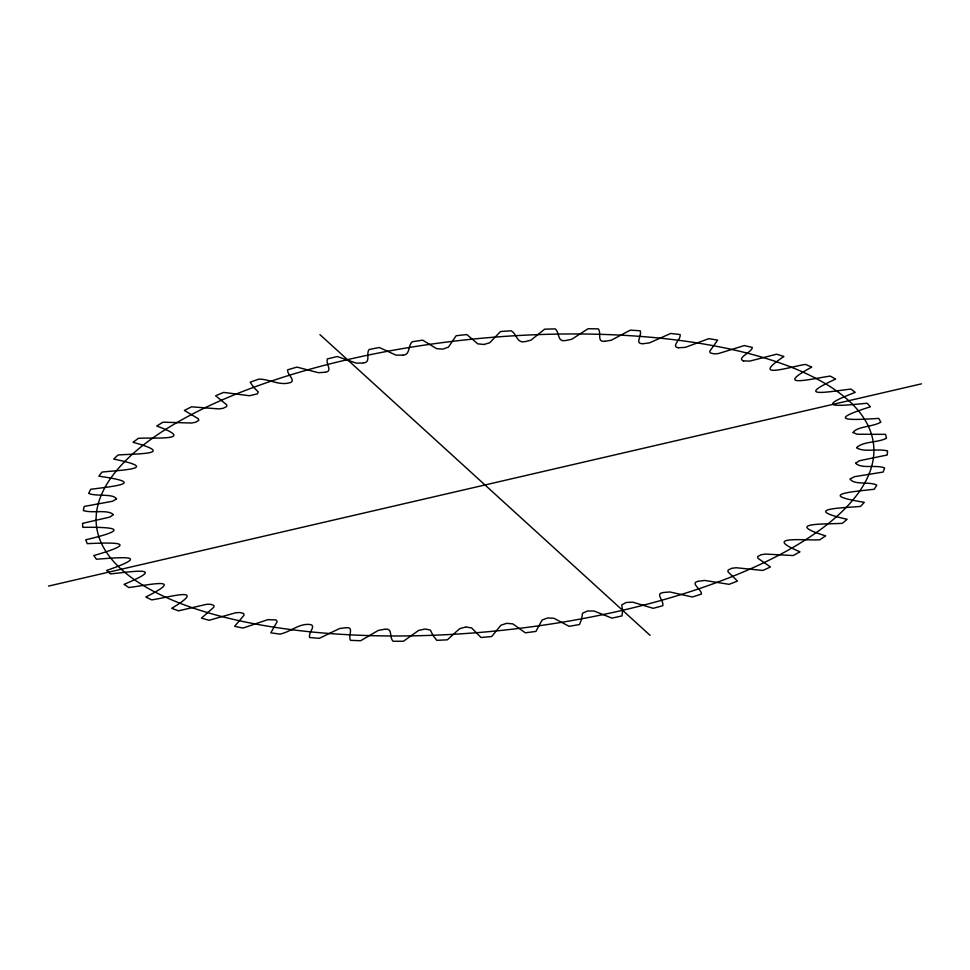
<?xml version="1.0" encoding="UTF-8"?>
<svg xmlns="http://www.w3.org/2000/svg" width="970" height="970" viewBox="0 0 970 970"><rect width="100%" height="100%" fill="white"/><g stroke="black" fill="none" stroke-linecap="round" stroke-linejoin="round"><path stroke-width="1.45" d="M113.26 514.621C107.937 509.141 92.029 513.542 83.335 510.547A404.381 151.49 -5.9 0 1 84.184 506.449L112.484 501.26L116.473 498.944M113.26 514.718L109.865 517.083L82.523 523.351A404.381 151.49 -5.9 0 0 82.85 527.353C120.389 526.819 127.058 530.117 85.748 539.781A404.381 151.49 -5.9 0 0 87.251 543.649C118.643 542.194 138.71 542.594 93.811 555.555A404.381 151.49 -5.9 0 0 96.466 559.229C122.947 557.216 152.302 554.585 106.627 570.469A404.381 151.49 -5.9 0 0 110.41 573.913C132.599 571.633 168.61 565.813 124.039 584.352A404.381 151.49 -5.9 0 0 128.901 587.517C146.967 585.346 187.913 575.938 145.827 597.011A404.381 151.49 -5.9 0 0 151.708 599.872C167.01 597.762 209.884 585.274 171.738 608.323A404.381 151.49 -5.9 0 0 178.565 610.833L206.477 604.334L210.635 604.286L214.03 605.535L213.8 607.244L201.457 618.132A404.381 151.49 -5.9 0 0 209.132 620.266L235.722 612.749L239.942 612.519L243.761 613.586L243.991 615.295L234.607 626.329A404.381 151.49 -5.9 0 0 243.058 628.051L267.878 619.648L276.159 619.939L277.177 621.661L270.8 632.816A404.381 151.49 -5.9 0 0 279.918 634.113C290.018 632.173 298.566 623.649 309.115 624.425C317.505 624.765 307.987 632.561 309.588 637.496A404.381 151.49 -5.9 0 0 319.275 638.345L339.524 628.548L345.999 627.675M855.661 463.272C861.542 469.14 876.225 464.497 884.591 467.916A404.381 151.49 -5.9 0 1 883.161 472.05L854.509 476.682L850.266 478.877M855.673 463.187L859.287 460.762L887.259 454.991A404.381 151.49 -5.9 0 0 887.514 450.929C878.262 448.31 863.239 452.65 856.668 447.703M116.521 498.81C112.799 493.257 96.442 496.761 88.694 493.427A404.381 151.49 -5.9 0 1 90.707 489.28C116.182 486.043 146.894 482.89 98.867 476.209A404.381 151.49 -5.9 0 1 102.032 472.075C123.542 469.856 160.935 468.643 113.732 459.089A404.381 151.49 -5.9 0 1 117.988 455.015C135.715 453.524 178.177 454.736 133.096 442.296A404.381 151.49 -5.9 0 1 138.407 438.319C153.478 437.3 198.11 441.18 156.74 426.012A404.381 151.49 -5.9 0 1 163.033 422.192L191.551 423.017L195.649 422.241L198.777 420.337L198.28 418.7L184.361 410.443A404.381 151.49 -5.9 0 1 191.563 406.818L218.941 408.916L223.136 408.309L226.713 406.503L226.737 404.854L215.631 395.784A404.381 151.49 -5.9 0 1 223.658 392.401L249.448 395.736L257.414 393.881L258.287 391.941L253.619 387.285L250.175 382.204A404.381 151.49 -5.9 0 1 258.929 379.112C268.981 379.064 278.742 385.393 288.72 382.992C297.56 381.404 287.096 375.123 287.556 369.861A404.381 151.49 -5.9 0 1 296.941 367.096L318.366 372.686L324.865 372.31M850.156 479.107C853.891 485.242 869.653 481.314 876.807 485.121A404.381 151.49 -5.9 0 1 874.225 489.268C850.217 491.887 816.837 494.688 864.27 502.314A404.381 151.49 -5.9 0 1 860.56 506.425C840.238 508.122 801.244 508.765 847.137 519.289A404.381 151.49 -5.9 0 1 842.348 523.327C825.385 524.406 782.487 522.466 825.603 535.864A404.381 151.49 -5.9 0 1 819.783 539.769C806.07 540.799 760.335 535.197 799.935 551.809A404.381 151.49 -5.9 0 1 793.169 555.543L765.294 554.076L761.026 554.767L757.667 556.622L757.922 558.296L770.447 566.953A404.381 151.49 -5.9 0 1 762.808 570.457L736.133 567.741L731.913 568.262L728.167 569.96L727.888 571.718L737.479 581.091A404.381 151.49 -5.9 0 1 729.076 584.328L704.681 580.436L698.085 581.26M697.6 581.442C690.131 583.297 701.455 589.117 701.468 594.064A404.381 151.49 -5.9 0 1 692.374 596.999L669.797 591.955L663.274 592.512M662.862 592.634C654.98 593.652 664.026 600.478 662.813 605.716A404.381 151.49 -5.9 0 1 653.162 608.311L632.779 602.176L626.293 602.467L621.758 604.856L622.582 610.518L622 615.901A404.381 151.49 -5.9 0 1 611.912 618.12L594.04 610.991L587.59 610.979L582.509 613.222L581.66 619.042L579.539 624.498A404.381 151.49 -5.9 0 1 569.123 626.329L553.821 618.242L547.65 617.975L542.121 619.988L535.913 631.409A404.381 151.49 -5.9 0 1 525.303 632.804L512.851 623.892L506.958 623.346M324.974 372.274C333.328 371.425 325.52 364.029 327.351 358.936A404.381 151.49 -5.9 0 1 337.233 356.524L356.354 363.156L362.756 363.059M48.5 586.098L921.5 383.841M363.423 362.901C371.037 362.513 365.823 353.88 369.049 349.527A404.381 151.49 -5.9 0 1 379.318 347.502L395.978 355.141L402.708 355.178M402.829 355.166C410.358 355.153 407.861 345.684 412.165 341.767A404.381 151.49 -5.9 0 1 422.69 340.155L436.524 348.642L442.393 349.103M443.338 348.982L448.467 347.066L456.155 335.741A404.381 151.49 -5.9 0 1 466.825 334.553L477.798 343.853L483.994 344.483M506.486 623.395L500.957 625.201L491.681 636.526A404.381 151.49 -5.9 0 1 480.999 637.496L471.59 627.893L466.109 627.032M484.115 344.471L489.765 342.737L500.496 331.534A404.381 151.49 -5.9 0 1 511.166 330.794C516.537 333.547 516.925 343.283 524.321 341.695M465.515 627.069L459.586 628.718L447.364 639.812A404.381 151.49 -5.9 0 1 436.742 640.333L433.008 635.508L430.425 630.124L425.248 629.009L418.64 630.403L403.508 641.218A404.381 151.49 -5.9 0 1 393.068 641.279C388.909 636.938 393.02 628.002 385.236 629.239M525.025 341.658L531.002 340.143L544.655 329.182A404.381 151.49 -5.9 0 1 555.204 328.891C559.581 332.213 557.338 341.949 564.758 340.591M565.449 340.591L571.682 339.294L588.087 328.721A404.381 151.49 -5.9 0 1 598.381 328.891C601.606 333.183 596.598 342.458 604.783 341.27M384.787 629.227L378.349 630.391L360.634 640.734A404.381 151.49 -5.9 0 1 350.522 640.333C347.709 635.544 354.389 626.984 346.435 627.711M604.904 341.27L611.306 340.228L630.27 330.164A404.381 151.49 -5.9 0 1 640.176 330.782C642.249 335.608 634.259 344.011 642.783 343.683M643.001 343.707L649.391 342.907L670.682 333.474A404.381 151.49 -5.9 0 1 680.103 334.553C681.279 339.464 670.5 346.654 678.37 347.745M678.466 347.757L685.39 347.345L708.852 338.639A404.381 151.49 -5.9 0 1 717.654 340.143L709.737 351.273L710.307 352.947L714.272 353.88L718.503 353.553L744.293 345.562A404.381 151.49 -5.9 0 1 752.38 347.49C751.641 352.595 735.975 358.051 743.566 361.01M743.226 360.913L749.871 361.095L776.594 354.195A404.381 151.49 -5.9 0 1 783.857 356.511C748.137 380.361 791.314 366.49 805.355 364.405A404.381 151.49 -5.9 0 1 811.708 367.084C771.599 388.97 813.272 378.421 830.223 376.081A404.381 151.49 -5.9 0 1 835.594 379.1C792.175 398.912 830.732 391.359 850.908 389.079A404.381 151.49 -5.9 0 1 855.225 392.389C810.011 409.558 842.845 405.472 867.144 403.241A404.381 151.49 -5.9 0 1 870.369 406.806C824.973 421.138 849.769 420.24 878.735 418.397A404.381 151.49 -5.9 0 1 880.821 422.168C873.145 426.861 857.116 426.303 853.115 432.45M319.918 334.601L650.082 635.338M853.163 432.584L857.104 434.245L885.561 434.354A404.381 151.49 -5.9 0 1 886.483 438.294C877.632 442.793 863.118 441.217 856.655 447.619M292.091 629.736A390.68 146.349 -5.9 0 0 873.897 449.801A390.68 146.349 -5.9 0 0 289.012 375.366A390.68 146.349 -5.9 0 0 292.091 629.736"/></g></svg>
